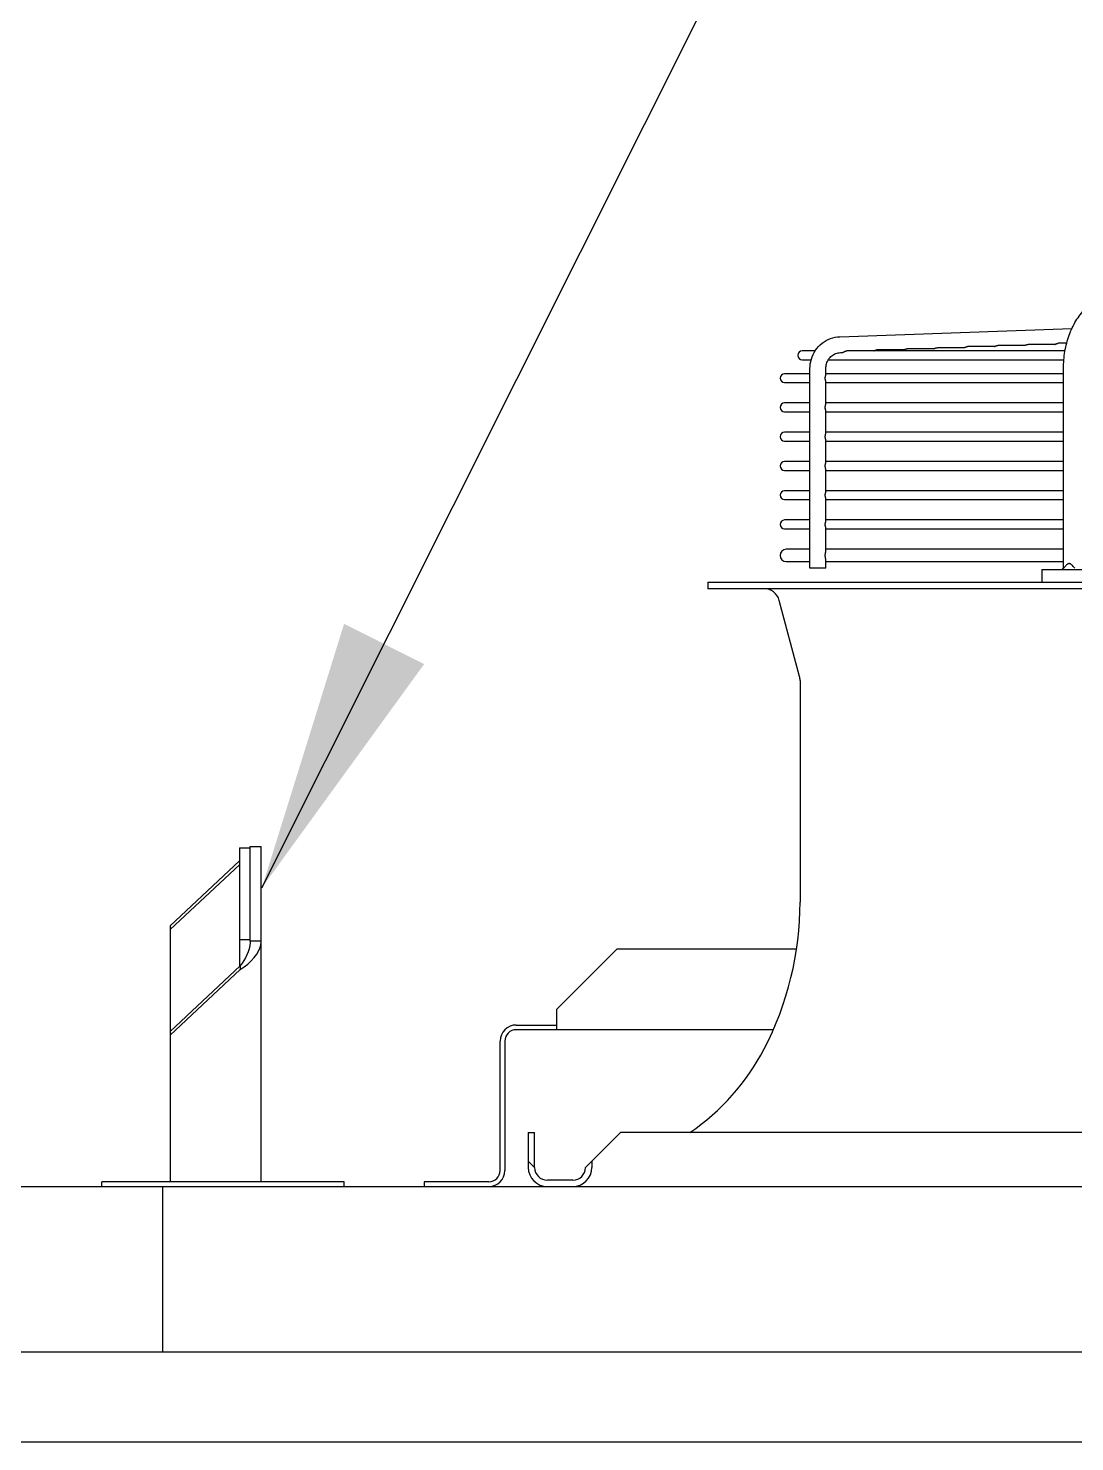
# Model space of a CAD drawing. Header units: millimetres. Extents: x 17700 to 32328, y 19251 to 29476.
# Drawn here: x 18063.02 to 18075.98, y 19593.38 to 19610.88 of the extents above; entities that cross this region are included whole.
import ezdxf

# ---------------------------------------------------------------- set-up
doc = ezdxf.new("R2010")
doc.units = ezdxf.units.MM
doc.header["$LTSCALE"] = 5
doc.layers.add('UNIT', color=6, linetype='Continuous')
doc.styles.add('SUBMITTAL', font='romans.shx', dxfattribs={"width": 0.75})
doc.dimstyles.new('SUBMITTAL', dxfattribs={"dimtxt": 0.09375, "dimasz": 0.09375, "dimexe": 0.03125, "dimexo": 0.0625, "dimgap": 0.0625, "dimtad": 0, "dimdec": 4, "dimzin": 4, "dimdsep": 46, "dimlunit": 4, "dimtxsty": 'SUBMITTAL', "dimcen": 0.09375, "dimclre": 6, "dimadec": 0, "dimazin": 0, "dimtfac": 1, "dimtdec": 0, "dimtofl": 0, "dimtmove": 0, "dimatfit": 3, "dimfxl": 0, "dimfrac": 2, "dimtolj": 1, "dimtzin": 4, "dimarcsym": 0})

msp = doc.modelspace()

# ---------------------------------------------------------------- linework, layer by layer
at = {"layer": 'UNIT'}
for p, q in [((18073.073, 19607.0623), (18075.9482, 19607.1663)), ((18073.8664, 19606.9004), (18073.5329, 19606.9004)), ((18074.2406, 19606.9139), (18073.9071, 19606.9139)), ((18074.6147, 19606.9274), (18074.2813, 19606.9274)), ((18074.9889, 19606.9409), (18074.6555, 19606.9409)), ((18075.3631, 19606.9544), (18075.0297, 19606.9544)), ((18075.7373, 19606.9679), (18075.4039, 19606.9679)), ((18075.8823, 19606.9814), (18075.7781, 19606.9814)), ((18072.7671, 19606.8869), (18072.6086, 19606.8869)), ((18072.6086, 19606.7767), (18072.7176, 19606.7767)), ((18072.9303, 19606.7767), (18075.8475, 19606.7767)), ((18073.0801, 19606.8656), (18073.1023, 19606.8664)), ((18075.8618, 19606.8869), (18073.1587, 19606.8869)), ((18072.7029, 19606.605), (18072.3881, 19606.605)), ((18072.7029, 19604.1995), (18072.7029, 19606.6689)), ((18072.8997, 19606.589), (18072.8997, 19606.6689)), ((18075.843, 19606.605), (18072.8997, 19606.605)), ((18075.843, 19604.1995), (18075.843, 19606.6689)), ((18072.3881, 19606.4948), (18072.7029, 19606.4948)), ((18072.8997, 19606.2268), (18072.8997, 19606.5107)), ((18072.8997, 19606.4948), (18075.843, 19606.4948)), ((18072.7029, 19606.2428), (18072.3881, 19606.2428)), ((18075.843, 19606.2428), (18072.8997, 19606.2428)), ((18072.3881, 19606.1326), (18072.7029, 19606.1326)), ((18072.8997, 19605.8646), (18072.8997, 19606.1485)), ((18072.8997, 19606.1326), (18075.843, 19606.1326)), ((18072.7029, 19605.8806), (18072.3881, 19605.8806)), ((18075.843, 19605.8806), (18072.8997, 19605.8806)), ((18072.3881, 19605.7704), (18072.7029, 19605.7704)), ((18072.8997, 19605.5024), (18072.8997, 19605.7863)), ((18072.8997, 19605.7704), (18075.843, 19605.7704)), ((18072.7029, 19605.5184), (18072.3881, 19605.5184)), ((18075.843, 19605.5184), (18072.8997, 19605.5184)), ((18072.3881, 19605.4081), (18072.7029, 19605.4081)), ((18072.8997, 19605.1402), (18072.8997, 19605.4241)), ((18072.8997, 19605.4081), (18075.843, 19605.4081)), ((18072.7029, 19605.1562), (18072.3881, 19605.1562)), ((18075.843, 19605.1562), (18072.8997, 19605.1562)), ((18072.3881, 19605.0459), (18072.7029, 19605.0459)), ((18072.8997, 19604.778), (18072.8997, 19605.0619)), ((18072.8997, 19605.0459), (18075.843, 19605.0459)), ((18072.7029, 19604.794), (18072.3881, 19604.794)), ((18072.3881, 19604.6837), (18072.7029, 19604.6837)), ((18075.843, 19604.794), (18072.8997, 19604.794)), ((18072.8997, 19604.4023), (18072.8997, 19604.6997)), ((18072.8997, 19604.6837), (18075.843, 19604.6837)), ((18072.7029, 19604.4318), (18072.4098, 19604.4318)), ((18072.4098, 19604.2782), (18072.7029, 19604.2782)), ((18075.843, 19604.4318), (18072.8997, 19604.4318)), ((18072.8997, 19604.1995), (18072.8997, 19604.3077)), ((18072.8997, 19604.2782), (18075.843, 19604.2782)), ((18072.8997, 19604.1995), (18072.7029, 19604.1995)), ((18075.5731, 19604.1798), (18077.8002, 19604.1798)), ((18075.5731, 19604.1798), (18075.5731, 19604.0223)), ((18071.4393, 19604.0223), (18105.1794, 19604.0223)), ((18071.4393, 19604.0223), (18071.4393, 19603.9436)), ((18105.1794, 19603.9436), (18071.4393, 19603.9436)), ((18072.5744, 19602.8558), (18072.3233, 19603.7974)), ((18072.581, 19602.8051), (18072.581, 19600.0641)), ((18065.6388, 19600.7348), (18065.7728, 19600.7348)), ((18065.6388, 19600.7348), (18065.6388, 19599.2666)), ((18065.7728, 19600.7535), (18065.9068, 19600.7535)), ((18065.7728, 19599.5806), (18065.7728, 19600.7535)), ((18065.9068, 19596.6), (18065.9068, 19600.7535)), ((18065.6388, 19600.5736), (18064.7818, 19599.7706)), ((18064.7818, 19599.7238), (18065.6388, 19600.5268)), ((18064.7818, 19599.7706), (18064.7818, 19596.6)), ((18065.6388, 19599.5992), (18065.7728, 19599.5992)), ((18065.9068, 19599.5806), (18065.7728, 19599.5806)), ((18069.5664, 19598.734), (18070.3164, 19599.484)), ((18070.3164, 19599.484), (18072.538, 19599.484)), ((18065.6478, 19599.275), (18064.7818, 19598.4636)), ((18064.7818, 19598.4168), (18065.6478, 19599.2282)), ((18065.6478, 19599.275), (18065.6478, 19599.2282)), ((18069.5664, 19598.734), (18069.5664, 19598.484)), ((18069.0664, 19598.542), (18069.5664, 19598.542)), ((18068.8674, 19596.741), (18068.8674, 19598.343)), ((18068.9254, 19598.343), (18068.9254, 19596.741)), ((18072.25, 19598.484), (18069.0664, 19598.484)), ((18069.2149, 19597.2113), (18069.2936, 19597.2113)), ((18069.2149, 19597.2113), (18069.2149, 19596.7782)), ((18069.2936, 19596.7782), (18069.2936, 19597.2113)), ((18070.0023, 19596.857), (18070.3566, 19597.2113)), ((18106.2621, 19597.2113), (18070.3566, 19597.2113)), ((18069.2149, 19596.857), (18069.2936, 19596.7782)), ((18070.0023, 19596.857), (18069.9235, 19596.7782)), ((18070.0023, 19596.857), (18070.0023, 19596.7782)), ((18066.9344, 19596.6), (18063.9344, 19596.6)), ((18063.9344, 19596.542), (18063.9344, 19596.6)), ((18066.9344, 19596.542), (18066.9344, 19596.6)), ((18068.7264, 19596.6), (18067.9254, 19596.6)), ((18067.9254, 19596.6), (18067.9254, 19596.542)), ((18069.7661, 19596.6207), (18069.4511, 19596.6207)), ((17970.1903, 19596.542), (18159.1644, 19596.542)), ((18064.6844, 19596.542), (18064.6844, 19594.4924)), ((18159.1644, 19594.4924), (17970.1903, 19594.4924)), ((17974.4403, 19593.3829), (18154.9285, 19593.3829))]:
    msp.add_line(p, q, dxfattribs=at)
for centre, radius, start, end in [((18072.6086, 19606.8318), 0.0551, 90, 270), ((18072.3881, 19606.5499), 0.0551, 90, 270), ((18072.3881, 19606.1877), 0.0551, 90, 270), ((18072.3881, 19605.8255), 0.0551, 90, 270), ((18072.3881, 19605.4633), 0.0551, 90, 270), ((18072.3881, 19605.1011), 0.0551, 90, 270), ((18072.3881, 19604.7389), 0.0551, 90, 270), ((18072.4098, 19604.355), 0.0768, 90, 270), ((18072.1331, 19603.7467), 0.1969, 14.93142, 90), ((18072.3842, 19602.8051), 0.1969, 0, 14.93142), ((18068.644, 19600.0641), 3.937, 332.49816, 0), ((18069.0664, 19598.343), 0.199, 90, 180), ((18069.0664, 19598.343), 0.141, 90, 180), ((18069.6218, 19599.5551), 2.8346, 304.22448, 332.49816), ((18069.4511, 19596.7782), 0.2362, 180, 270), ((18069.4511, 19596.7782), 0.1575, 180, 270), ((18069.7661, 19596.7782), 0.1575, 270, 0), ((18069.7661, 19596.7782), 0.2362, 270, 0), ((18068.7264, 19596.741), 0.141, 270, 0), ((18068.7264, 19596.741), 0.199, 270, 0)]:
    msp.add_arc(centre, radius, start, end, dxfattribs=at)
for points, knots in [([(18075.843, 19606.6689), (18075.843, 19606.7044), (18075.8445, 19606.7403), (18075.8474, 19606.7757), (18075.8504, 19606.8112), (18075.8548, 19606.8461), (18075.8607, 19606.8808), (18075.8667, 19606.9154), (18075.8741, 19606.9498), (18075.8828, 19606.9833), (18075.8916, 19607.0167), (18075.9017, 19607.0493), (18075.9132, 19607.081), (18075.9246, 19607.1128), (18075.9375, 19607.1438), (18075.9516, 19607.1734), (18075.9656, 19607.203), (18075.9808, 19607.2313), (18075.9972, 19607.2583), (18076.0137, 19607.2854), (18076.0313, 19607.3112), (18076.0499, 19607.3354), (18076.0685, 19607.3595), (18076.0879, 19607.382), (18076.1084, 19607.4029), (18076.1288, 19607.4237), (18076.1502, 19607.443), (18076.1723, 19607.4603), (18076.1943, 19607.4777), (18076.217, 19607.4931), (18076.2403, 19607.5066), (18076.2636, 19607.5201), (18076.2877, 19607.5318), (18076.312, 19607.5413), (18076.3363, 19607.5509), (18076.3608, 19607.5583), (18076.3857, 19607.5638), (18076.4107, 19607.5692), (18076.436, 19607.5726), (18076.4611, 19607.5738)], [0, 0, 0, 0, 0.076921, 0.076921, 0.076921, 0.1538421, 0.1538421, 0.1538421, 0.2307631, 0.2307631, 0.2307631, 0.3076842, 0.3076842, 0.3076842, 0.3846052, 0.3846052, 0.3846052, 0.4615263, 0.4615263, 0.4615263, 0.5384473, 0.5384473, 0.5384473, 0.6153684, 0.6153684, 0.6153684, 0.6922894, 0.6922894, 0.6922894, 0.7692105, 0.7692105, 0.7692105, 0.8461315, 0.8461315, 0.8461315, 0.9230526, 0.9230526, 0.9230526, 1, 1, 1, 1]), ([(18072.7029, 19606.6689), (18072.7029, 19606.7088), (18072.7089, 19606.7488), (18072.7323, 19606.8252), (18072.7497, 19606.8616), (18072.7946, 19606.9274), (18072.822, 19606.9569), (18072.8845, 19607.006), (18072.9196, 19607.0256), (18072.994, 19607.0531), (18073.0334, 19607.0609), (18073.073, 19607.0623)], [1.5707963, 1.5707963, 1.5707963, 1.5707963, 1.8779743, 1.8779743, 2.1851522, 2.1851522, 2.4923302, 2.4923302, 2.7995081, 2.7995081, 3.1066861, 3.1066861, 3.1066861, 3.1066861]), ([(18073.4922, 19606.8869), (18073.4928, 19606.8873), (18073.4934, 19606.8876), (18073.4941, 19606.888), (18073.495, 19606.8885), (18073.4959, 19606.889), (18073.4969, 19606.8896), (18073.4978, 19606.8901), (18073.4988, 19606.8906), (18073.4997, 19606.8911), (18073.5007, 19606.8916), (18073.5016, 19606.8921), (18073.5026, 19606.8925), (18073.5036, 19606.893), (18073.5046, 19606.8935), (18073.5056, 19606.8939), (18073.5066, 19606.8944), (18073.5075, 19606.8948), (18073.5085, 19606.8952), (18073.5095, 19606.8956), (18073.5105, 19606.896), (18073.5115, 19606.8964), (18073.5126, 19606.8967), (18073.5136, 19606.8971), (18073.5146, 19606.8974), (18073.5156, 19606.8977), (18073.5166, 19606.898), (18073.5176, 19606.8983), (18073.5186, 19606.8986), (18073.5196, 19606.8988), (18073.5206, 19606.899), (18073.5216, 19606.8993), (18073.5226, 19606.8995), (18073.5237, 19606.8996), (18073.5247, 19606.8998), (18073.5257, 19606.8999), (18073.5267, 19606.9001), (18073.5276, 19606.9002), (18073.5286, 19606.9003), (18073.5296, 19606.9003), (18073.5306, 19606.9004), (18073.5316, 19606.9004), (18073.5325, 19606.9004), (18073.5327, 19606.9004), (18073.5328, 19606.9004), (18073.5329, 19606.9004)], [0.1782737, 0.1782737, 0.1782737, 0.1782737, 0.19512195, 0.19512195, 0.19512195, 0.2195122, 0.2195122, 0.2195122, 0.24390244, 0.24390244, 0.24390244, 0.26829268, 0.26829268, 0.26829268, 0.29268293, 0.29268293, 0.29268293, 0.31707317, 0.31707317, 0.31707317, 0.34146341, 0.34146341, 0.34146341, 0.36585366, 0.36585366, 0.36585366, 0.3902439, 0.3902439, 0.3902439, 0.41463415, 0.41463415, 0.41463415, 0.43902439, 0.43902439, 0.43902439, 0.46341463, 0.46341463, 0.46341463, 0.48780488, 0.48780488, 0.48780488, 0.51219512, 0.51219512, 0.51219512, 0.5155129, 0.5155129, 0.5155129, 0.5155129]), ([(18073.8664, 19606.9004), (18073.867, 19606.9008), (18073.8677, 19606.9012), (18073.8683, 19606.9015), (18073.8692, 19606.902), (18073.8701, 19606.9026), (18073.8711, 19606.9031), (18073.872, 19606.9036), (18073.873, 19606.9041), (18073.8739, 19606.9046), (18073.8749, 19606.9051), (18073.8759, 19606.9056), (18073.8768, 19606.906), (18073.8778, 19606.9065), (18073.8788, 19606.907), (18073.8798, 19606.9074), (18073.8808, 19606.9079), (18073.8818, 19606.9083), (18073.8828, 19606.9087), (18073.8838, 19606.9091), (18073.8848, 19606.9095), (18073.8858, 19606.9099), (18073.8868, 19606.9102), (18073.8878, 19606.9106), (18073.8888, 19606.9109), (18073.8898, 19606.9112), (18073.8908, 19606.9115), (18073.8918, 19606.9118), (18073.8928, 19606.9121), (18073.8938, 19606.9123), (18073.8948, 19606.9125), (18073.8958, 19606.9128), (18073.8968, 19606.9129), (18073.8979, 19606.9131), (18073.8989, 19606.9133), (18073.8999, 19606.9134), (18073.9008, 19606.9136), (18073.9018, 19606.9137), (18073.9028, 19606.9138), (18073.9038, 19606.9138), (18073.9048, 19606.9139), (18073.9058, 19606.9139), (18073.9067, 19606.9139), (18073.9069, 19606.9139), (18073.907, 19606.9139), (18073.9071, 19606.9139)], [0.17792949, 0.17792949, 0.17792949, 0.17792949, 0.19512195, 0.19512195, 0.19512195, 0.2195122, 0.2195122, 0.2195122, 0.24390244, 0.24390244, 0.24390244, 0.26829268, 0.26829268, 0.26829268, 0.29268293, 0.29268293, 0.29268293, 0.31707317, 0.31707317, 0.31707317, 0.34146341, 0.34146341, 0.34146341, 0.36585366, 0.36585366, 0.36585366, 0.3902439, 0.3902439, 0.3902439, 0.41463415, 0.41463415, 0.41463415, 0.43902439, 0.43902439, 0.43902439, 0.46341463, 0.46341463, 0.46341463, 0.48780488, 0.48780488, 0.48780488, 0.51219512, 0.51219512, 0.51219512, 0.51552666, 0.51552666, 0.51552666, 0.51552666]), ([(18074.2406, 19606.9139), (18074.2412, 19606.9143), (18074.2419, 19606.9147), (18074.2425, 19606.915), (18074.2434, 19606.9156), (18074.2444, 19606.9161), (18074.2453, 19606.9166), (18074.2462, 19606.9171), (18074.2472, 19606.9176), (18074.2481, 19606.9181), (18074.2491, 19606.9186), (18074.2501, 19606.9191), (18074.251, 19606.9196), (18074.252, 19606.92), (18074.253, 19606.9205), (18074.254, 19606.9209), (18074.255, 19606.9214), (18074.256, 19606.9218), (18074.257, 19606.9222), (18074.258, 19606.9226), (18074.259, 19606.923), (18074.26, 19606.9234), (18074.261, 19606.9237), (18074.262, 19606.9241), (18074.263, 19606.9244), (18074.264, 19606.9247), (18074.265, 19606.925), (18074.266, 19606.9253), (18074.267, 19606.9256), (18074.268, 19606.9258), (18074.269, 19606.926), (18074.27, 19606.9262), (18074.271, 19606.9264), (18074.2721, 19606.9266), (18074.2731, 19606.9268), (18074.2741, 19606.9269), (18074.275, 19606.927), (18074.276, 19606.9272), (18074.277, 19606.9273), (18074.278, 19606.9273), (18074.279, 19606.9274), (18074.28, 19606.9274), (18074.2809, 19606.9274), (18074.281, 19606.9274), (18074.2812, 19606.9274), (18074.2813, 19606.9274)], [0.17758438, 0.17758438, 0.17758438, 0.17758438, 0.19512195, 0.19512195, 0.19512195, 0.2195122, 0.2195122, 0.2195122, 0.24390244, 0.24390244, 0.24390244, 0.26829268, 0.26829268, 0.26829268, 0.29268293, 0.29268293, 0.29268293, 0.31707317, 0.31707317, 0.31707317, 0.34146341, 0.34146341, 0.34146341, 0.36585366, 0.36585366, 0.36585366, 0.3902439, 0.3902439, 0.3902439, 0.41463415, 0.41463415, 0.41463415, 0.43902439, 0.43902439, 0.43902439, 0.46341463, 0.46341463, 0.46341463, 0.48780488, 0.48780488, 0.48780488, 0.51219512, 0.51219512, 0.51219512, 0.51554043, 0.51554043, 0.51554043, 0.51554043]), ([(18074.6147, 19606.9274), (18074.6154, 19606.9278), (18074.6161, 19606.9282), (18074.6167, 19606.9286), (18074.6176, 19606.9291), (18074.6186, 19606.9296), (18074.6195, 19606.9301), (18074.6205, 19606.9306), (18074.6214, 19606.9311), (18074.6224, 19606.9316), (18074.6233, 19606.9321), (18074.6243, 19606.9326), (18074.6253, 19606.9331), (18074.6262, 19606.9335), (18074.6272, 19606.934), (18074.6282, 19606.9344), (18074.6292, 19606.9349), (18074.6302, 19606.9353), (18074.6312, 19606.9357), (18074.6322, 19606.9361), (18074.6332, 19606.9365), (18074.6342, 19606.9369), (18074.6352, 19606.9372), (18074.6362, 19606.9376), (18074.6372, 19606.9379), (18074.6382, 19606.9382), (18074.6392, 19606.9385), (18074.6402, 19606.9388), (18074.6412, 19606.9391), (18074.6422, 19606.9393), (18074.6432, 19606.9395), (18074.6442, 19606.9397), (18074.6452, 19606.9399), (18074.6462, 19606.9401), (18074.6473, 19606.9403), (18074.6483, 19606.9404), (18074.6492, 19606.9405), (18074.6502, 19606.9407), (18074.6512, 19606.9407), (18074.6522, 19606.9408), (18074.6532, 19606.9409), (18074.6541, 19606.9409), (18074.6551, 19606.9409), (18074.6552, 19606.9409), (18074.6554, 19606.9409), (18074.6555, 19606.9409)], [0.17723839, 0.17723839, 0.17723839, 0.17723839, 0.19512195, 0.19512195, 0.19512195, 0.2195122, 0.2195122, 0.2195122, 0.24390244, 0.24390244, 0.24390244, 0.26829268, 0.26829268, 0.26829268, 0.29268293, 0.29268293, 0.29268293, 0.31707317, 0.31707317, 0.31707317, 0.34146341, 0.34146341, 0.34146341, 0.36585366, 0.36585366, 0.36585366, 0.3902439, 0.3902439, 0.3902439, 0.41463415, 0.41463415, 0.41463415, 0.43902439, 0.43902439, 0.43902439, 0.46341463, 0.46341463, 0.46341463, 0.48780488, 0.48780488, 0.48780488, 0.51219512, 0.51219512, 0.51219512, 0.5155542, 0.5155542, 0.5155542, 0.5155542]), ([(18074.9889, 19606.9409), (18074.9896, 19606.9413), (18074.9903, 19606.9417), (18074.9909, 19606.9421), (18074.9919, 19606.9426), (18074.9928, 19606.9431), (18074.9937, 19606.9436), (18074.9947, 19606.9441), (18074.9956, 19606.9446), (18074.9966, 19606.9451), (18074.9975, 19606.9456), (18074.9985, 19606.9461), (18074.9995, 19606.9466), (18075.0004, 19606.947), (18075.0014, 19606.9475), (18075.0024, 19606.9479), (18075.0034, 19606.9484), (18075.0044, 19606.9488), (18075.0054, 19606.9492), (18075.0064, 19606.9496), (18075.0074, 19606.95), (18075.0084, 19606.9504), (18075.0094, 19606.9507), (18075.0104, 19606.9511), (18075.0114, 19606.9514), (18075.0124, 19606.9517), (18075.0134, 19606.952), (18075.0144, 19606.9523), (18075.0154, 19606.9526), (18075.0164, 19606.9528), (18075.0174, 19606.953), (18075.0184, 19606.9532), (18075.0194, 19606.9534), (18075.0204, 19606.9536), (18075.0214, 19606.9538), (18075.0224, 19606.9539), (18075.0234, 19606.954), (18075.0244, 19606.9542), (18075.0254, 19606.9542), (18075.0264, 19606.9543), (18075.0274, 19606.9544), (18075.0283, 19606.9544), (18075.0293, 19606.9544), (18075.0294, 19606.9544), (18075.0296, 19606.9544), (18075.0297, 19606.9544)], [0.17689154, 0.17689154, 0.17689154, 0.17689154, 0.19512195, 0.19512195, 0.19512195, 0.2195122, 0.2195122, 0.2195122, 0.24390244, 0.24390244, 0.24390244, 0.26829268, 0.26829268, 0.26829268, 0.29268293, 0.29268293, 0.29268293, 0.31707317, 0.31707317, 0.31707317, 0.34146341, 0.34146341, 0.34146341, 0.36585366, 0.36585366, 0.36585366, 0.3902439, 0.3902439, 0.3902439, 0.41463415, 0.41463415, 0.41463415, 0.43902439, 0.43902439, 0.43902439, 0.46341463, 0.46341463, 0.46341463, 0.48780488, 0.48780488, 0.48780488, 0.51219512, 0.51219512, 0.51219512, 0.51556798, 0.51556798, 0.51556798, 0.51556798]), ([(18075.3631, 19606.9544), (18075.3638, 19606.9548), (18075.3645, 19606.9552), (18075.3652, 19606.9556), (18075.3661, 19606.9561), (18075.367, 19606.9566), (18075.3679, 19606.9571), (18075.3689, 19606.9576), (18075.3698, 19606.9581), (18075.3708, 19606.9586), (18075.3717, 19606.9591), (18075.3727, 19606.9596), (18075.3737, 19606.9601), (18075.3747, 19606.9605), (18075.3756, 19606.961), (18075.3766, 19606.9614), (18075.3776, 19606.9619), (18075.3786, 19606.9623), (18075.3796, 19606.9627), (18075.3806, 19606.9631), (18075.3816, 19606.9635), (18075.3826, 19606.9639), (18075.3836, 19606.9642), (18075.3846, 19606.9646), (18075.3856, 19606.9649), (18075.3866, 19606.9652), (18075.3876, 19606.9655), (18075.3886, 19606.9658), (18075.3896, 19606.966), (18075.3906, 19606.9663), (18075.3916, 19606.9665), (18075.3926, 19606.9667), (18075.3936, 19606.9669), (18075.3946, 19606.9671), (18075.3956, 19606.9673), (18075.3966, 19606.9674), (18075.3976, 19606.9675), (18075.3986, 19606.9677), (18075.3996, 19606.9677), (18075.4006, 19606.9678), (18075.4016, 19606.9679), (18075.4025, 19606.9679), (18075.4035, 19606.9679), (18075.4036, 19606.9679), (18075.4038, 19606.9679), (18075.4039, 19606.9679)], [0.17654387, 0.17654387, 0.17654387, 0.17654387, 0.19512195, 0.19512195, 0.19512195, 0.2195122, 0.2195122, 0.2195122, 0.24390244, 0.24390244, 0.24390244, 0.26829268, 0.26829268, 0.26829268, 0.29268293, 0.29268293, 0.29268293, 0.31707317, 0.31707317, 0.31707317, 0.34146341, 0.34146341, 0.34146341, 0.36585366, 0.36585366, 0.36585366, 0.3902439, 0.3902439, 0.3902439, 0.41463415, 0.41463415, 0.41463415, 0.43902439, 0.43902439, 0.43902439, 0.46341463, 0.46341463, 0.46341463, 0.48780488, 0.48780488, 0.48780488, 0.51219512, 0.51219512, 0.51219512, 0.51558176, 0.51558176, 0.51558176, 0.51558176]), ([(18075.7373, 19606.9679), (18075.738, 19606.9683), (18075.7387, 19606.9687), (18075.7394, 19606.9691), (18075.7403, 19606.9696), (18075.7412, 19606.9701), (18075.7422, 19606.9706), (18075.7431, 19606.9711), (18075.744, 19606.9716), (18075.745, 19606.9721), (18075.746, 19606.9726), (18075.7469, 19606.9731), (18075.7479, 19606.9736), (18075.7489, 19606.9741), (18075.7499, 19606.9745), (18075.7508, 19606.975), (18075.7518, 19606.9754), (18075.7528, 19606.9758), (18075.7538, 19606.9762), (18075.7548, 19606.9766), (18075.7558, 19606.977), (18075.7568, 19606.9774), (18075.7578, 19606.9777), (18075.7588, 19606.9781), (18075.7598, 19606.9784), (18075.7608, 19606.9787), (18075.7618, 19606.979), (18075.7628, 19606.9793), (18075.7638, 19606.9795), (18075.7648, 19606.9798), (18075.7658, 19606.98), (18075.7668, 19606.9802), (18075.7678, 19606.9804), (18075.7688, 19606.9806), (18075.7698, 19606.9808), (18075.7708, 19606.9809), (18075.7718, 19606.981), (18075.7728, 19606.9811), (18075.7738, 19606.9812), (18075.7748, 19606.9813), (18075.7758, 19606.9814), (18075.7767, 19606.9814), (18075.7777, 19606.9814), (18075.7778, 19606.9814), (18075.7779, 19606.9814), (18075.7781, 19606.9814)], [0.1761954, 0.1761954, 0.1761954, 0.1761954, 0.19512195, 0.19512195, 0.19512195, 0.2195122, 0.2195122, 0.2195122, 0.24390244, 0.24390244, 0.24390244, 0.26829268, 0.26829268, 0.26829268, 0.29268293, 0.29268293, 0.29268293, 0.31707317, 0.31707317, 0.31707317, 0.34146341, 0.34146341, 0.34146341, 0.36585366, 0.36585366, 0.36585366, 0.3902439, 0.3902439, 0.3902439, 0.41463415, 0.41463415, 0.41463415, 0.43902439, 0.43902439, 0.43902439, 0.46341463, 0.46341463, 0.46341463, 0.48780488, 0.48780488, 0.48780488, 0.51219512, 0.51219512, 0.51219512, 0.51559553, 0.51559553, 0.51559553, 0.51559553]), ([(18072.8997, 19606.6689), (18072.8997, 19606.6894), (18072.9028, 19606.7098), (18072.9147, 19606.7488), (18072.9236, 19606.7672), (18072.946, 19606.8001), (18072.9596, 19606.8147), (18072.9902, 19606.8387), (18073.0071, 19606.8481), (18073.0427, 19606.8612), (18073.0614, 19606.8649), (18073.0801, 19606.8656)], [1.5707963, 1.5707963, 1.5707963, 1.5707963, 1.8779743, 1.8779743, 2.1851522, 2.1851522, 2.4923302, 2.4923302, 2.7995081, 2.7995081, 3.1066861, 3.1066861, 3.1066861, 3.1066861]), ([(18073.1023, 19606.8664), (18073.1025, 19606.8664), (18073.1027, 19606.8664), (18073.1029, 19606.8664), (18073.1031, 19606.8665), (18073.1034, 19606.8665), (18073.1037, 19606.8666), (18073.1042, 19606.8667), (18073.1048, 19606.8668), (18073.1055, 19606.867), (18073.1061, 19606.8672), (18073.1068, 19606.8675), (18073.1075, 19606.8678), (18073.1082, 19606.8681), (18073.1089, 19606.8684), (18073.1097, 19606.8688), (18073.1104, 19606.8692), (18073.1112, 19606.8696), (18073.112, 19606.8701), (18073.1128, 19606.8705), (18073.1137, 19606.871), (18073.1145, 19606.8715), (18073.1154, 19606.8719), (18073.1163, 19606.8724), (18073.1172, 19606.8729), (18073.118, 19606.8735), (18073.1189, 19606.874), (18073.1199, 19606.8745), (18073.1208, 19606.875), (18073.1217, 19606.8755), (18073.1227, 19606.876), (18073.1236, 19606.8766), (18073.1245, 19606.8771), (18073.1255, 19606.8776), (18073.1265, 19606.8781), (18073.1274, 19606.8786), (18073.1284, 19606.879), (18073.1294, 19606.8795), (18073.1304, 19606.88), (18073.1314, 19606.8804), (18073.1323, 19606.8809), (18073.1333, 19606.8813), (18073.1343, 19606.8817), (18073.1353, 19606.8821), (18073.1363, 19606.8825), (18073.1373, 19606.8829), (18073.1383, 19606.8832), (18073.1394, 19606.8836), (18073.1404, 19606.8839), (18073.1414, 19606.8842), (18073.1424, 19606.8845), (18073.1434, 19606.8848), (18073.1444, 19606.8851), (18073.1454, 19606.8853), (18073.1464, 19606.8855), (18073.1474, 19606.8858), (18073.1485, 19606.886), (18073.1495, 19606.8861), (18073.1505, 19606.8863), (18073.1515, 19606.8864), (18073.1525, 19606.8866), (18073.1535, 19606.8867), (18073.1544, 19606.8868), (18073.1554, 19606.8868), (18073.1564, 19606.8869), (18073.1574, 19606.8869), (18073.1583, 19606.8869), (18073.1585, 19606.8869), (18073.1586, 19606.8869), (18073.1587, 19606.8869)], [0.00401292, 0.00401292, 0.00401292, 0.00401292, 0.01219512, 0.01219512, 0.01219512, 0.02439024, 0.02439024, 0.02439024, 0.04878049, 0.04878049, 0.04878049, 0.07317073, 0.07317073, 0.07317073, 0.09756098, 0.09756098, 0.09756098, 0.12195122, 0.12195122, 0.12195122, 0.14634146, 0.14634146, 0.14634146, 0.17073171, 0.17073171, 0.17073171, 0.19512195, 0.19512195, 0.19512195, 0.2195122, 0.2195122, 0.2195122, 0.24390244, 0.24390244, 0.24390244, 0.26829268, 0.26829268, 0.26829268, 0.29268293, 0.29268293, 0.29268293, 0.31707317, 0.31707317, 0.31707317, 0.34146341, 0.34146341, 0.34146341, 0.36585366, 0.36585366, 0.36585366, 0.3902439, 0.3902439, 0.3902439, 0.41463415, 0.41463415, 0.41463415, 0.43902439, 0.43902439, 0.43902439, 0.46341463, 0.46341463, 0.46341463, 0.48780488, 0.48780488, 0.48780488, 0.51219512, 0.51219512, 0.51219512, 0.51549915, 0.51549915, 0.51549915, 0.51549915]), ([(18072.8927, 19606.5499), (18072.8927, 19606.5509), (18072.8928, 19606.5529), (18072.8929, 19606.5559), (18072.8932, 19606.5588), (18072.8935, 19606.5618), (18072.8939, 19606.5646), (18072.8944, 19606.5674), (18072.895, 19606.5701), (18072.8956, 19606.5728), (18072.8963, 19606.5753), (18072.8969, 19606.5777), (18072.8976, 19606.58), (18072.8983, 19606.5821), (18072.8988, 19606.5841), (18072.8993, 19606.5859), (18072.8996, 19606.5875), (18072.8997, 19606.5885), (18072.8997, 19606.589), (18072.8997, 19606.589)], [0, 0, 0, 0, 0.04761905, 0.0952381, 0.14285714, 0.19047619, 0.23809524, 0.28571429, 0.33333333, 0.38095238, 0.42857143, 0.47619048, 0.52380952, 0.57142857, 0.61904762, 0.66666667, 0.71428571, 0.76190476, 0.76755733, 0.76755733, 0.76755733, 0.76755733]), ([(18072.8997, 19606.5107), (18072.8997, 19606.5108), (18072.8997, 19606.5113), (18072.8996, 19606.5122), (18072.8993, 19606.5138), (18072.8988, 19606.5156), (18072.8983, 19606.5176), (18072.8976, 19606.5198), (18072.8969, 19606.522), (18072.8963, 19606.5245), (18072.8956, 19606.527), (18072.895, 19606.5296), (18072.8944, 19606.5323), (18072.8939, 19606.5351), (18072.8935, 19606.538), (18072.8932, 19606.5409), (18072.8929, 19606.5439), (18072.8928, 19606.5469), (18072.8927, 19606.5489), (18072.8927, 19606.5499)], [0.23243408, 0.23243408, 0.23243408, 0.23243408, 0.23809524, 0.28571429, 0.33333333, 0.38095238, 0.42857143, 0.47619048, 0.52380952, 0.57142857, 0.61904762, 0.66666667, 0.71428571, 0.76190476, 0.80952381, 0.85714286, 0.9047619, 0.95238095, 1, 1, 1, 1]), ([(18072.8927, 19606.1877), (18072.8927, 19606.1887), (18072.8928, 19606.1907), (18072.8929, 19606.1937), (18072.8932, 19606.1966), (18072.8935, 19606.1995), (18072.8939, 19606.2024), (18072.8944, 19606.2052), (18072.895, 19606.2079), (18072.8956, 19606.2106), (18072.8963, 19606.2131), (18072.8969, 19606.2155), (18072.8976, 19606.2178), (18072.8983, 19606.2199), (18072.8988, 19606.2219), (18072.8993, 19606.2237), (18072.8996, 19606.2253), (18072.8997, 19606.2263), (18072.8997, 19606.2268), (18072.8997, 19606.2268)], [0, 0, 0, 0, 0.04761905, 0.0952381, 0.14285714, 0.19047619, 0.23809524, 0.28571429, 0.33333333, 0.38095238, 0.42857143, 0.47619048, 0.52380952, 0.57142857, 0.61904762, 0.66666667, 0.71428571, 0.76190476, 0.76755733, 0.76755733, 0.76755733, 0.76755733]), ([(18072.8997, 19606.1485), (18072.8997, 19606.1486), (18072.8997, 19606.1491), (18072.8996, 19606.15), (18072.8993, 19606.1516), (18072.8988, 19606.1534), (18072.8983, 19606.1554), (18072.8976, 19606.1576), (18072.8969, 19606.1598), (18072.8963, 19606.1623), (18072.8956, 19606.1648), (18072.895, 19606.1674), (18072.8944, 19606.1701), (18072.8939, 19606.1729), (18072.8935, 19606.1758), (18072.8932, 19606.1787), (18072.8929, 19606.1817), (18072.8928, 19606.1847), (18072.8927, 19606.1867), (18072.8927, 19606.1877)], [0.23243408, 0.23243408, 0.23243408, 0.23243408, 0.23809524, 0.28571429, 0.33333333, 0.38095238, 0.42857143, 0.47619048, 0.52380952, 0.57142857, 0.61904762, 0.66666667, 0.71428571, 0.76190476, 0.80952381, 0.85714286, 0.9047619, 0.95238095, 1, 1, 1, 1]), ([(18072.8927, 19605.8255), (18072.8927, 19605.8265), (18072.8928, 19605.8285), (18072.8929, 19605.8315), (18072.8932, 19605.8344), (18072.8935, 19605.8373), (18072.8939, 19605.8402), (18072.8944, 19605.843), (18072.895, 19605.8457), (18072.8956, 19605.8484), (18072.8963, 19605.8509), (18072.8969, 19605.8533), (18072.8976, 19605.8556), (18072.8983, 19605.8577), (18072.8988, 19605.8597), (18072.8993, 19605.8615), (18072.8996, 19605.8631), (18072.8997, 19605.8641), (18072.8997, 19605.8646), (18072.8997, 19605.8646)], [0, 0, 0, 0, 0.04761905, 0.0952381, 0.14285714, 0.19047619, 0.23809524, 0.28571429, 0.33333333, 0.38095238, 0.42857143, 0.47619048, 0.52380952, 0.57142857, 0.61904762, 0.66666667, 0.71428571, 0.76190476, 0.76755733, 0.76755733, 0.76755733, 0.76755733]), ([(18072.8997, 19605.7863), (18072.8997, 19605.7864), (18072.8997, 19605.7868), (18072.8996, 19605.7878), (18072.8993, 19605.7894), (18072.8988, 19605.7912), (18072.8983, 19605.7932), (18072.8976, 19605.7954), (18072.8969, 19605.7976), (18072.8963, 19605.8), (18072.8956, 19605.8026), (18072.895, 19605.8052), (18072.8944, 19605.8079), (18072.8939, 19605.8107), (18072.8935, 19605.8136), (18072.8932, 19605.8165), (18072.8929, 19605.8195), (18072.8928, 19605.8225), (18072.8927, 19605.8245), (18072.8927, 19605.8255)], [0.23243408, 0.23243408, 0.23243408, 0.23243408, 0.23809524, 0.28571429, 0.33333333, 0.38095238, 0.42857143, 0.47619048, 0.52380952, 0.57142857, 0.61904762, 0.66666667, 0.71428571, 0.76190476, 0.80952381, 0.85714286, 0.9047619, 0.95238095, 1, 1, 1, 1]), ([(18072.8927, 19605.4633), (18072.8927, 19605.4643), (18072.8928, 19605.4663), (18072.8929, 19605.4693), (18072.8932, 19605.4722), (18072.8935, 19605.4751), (18072.8939, 19605.478), (18072.8944, 19605.4808), (18072.895, 19605.4835), (18072.8956, 19605.4862), (18072.8963, 19605.4887), (18072.8969, 19605.4911), (18072.8976, 19605.4934), (18072.8983, 19605.4955), (18072.8988, 19605.4975), (18072.8993, 19605.4993), (18072.8996, 19605.5009), (18072.8997, 19605.5019), (18072.8997, 19605.5024), (18072.8997, 19605.5024)], [0, 0, 0, 0, 0.04761905, 0.0952381, 0.14285714, 0.19047619, 0.23809524, 0.28571429, 0.33333333, 0.38095238, 0.42857143, 0.47619048, 0.52380952, 0.57142857, 0.61904762, 0.66666667, 0.71428571, 0.76190476, 0.76755733, 0.76755733, 0.76755733, 0.76755733]), ([(18072.8997, 19605.4241), (18072.8997, 19605.4242), (18072.8997, 19605.4246), (18072.8996, 19605.4256), (18072.8993, 19605.4272), (18072.8988, 19605.429), (18072.8983, 19605.431), (18072.8976, 19605.4331), (18072.8969, 19605.4354), (18072.8963, 19605.4378), (18072.8956, 19605.4404), (18072.895, 19605.443), (18072.8944, 19605.4457), (18072.8939, 19605.4485), (18072.8935, 19605.4514), (18072.8932, 19605.4543), (18072.8929, 19605.4573), (18072.8928, 19605.4603), (18072.8927, 19605.4623), (18072.8927, 19605.4633)], [0.23243408, 0.23243408, 0.23243408, 0.23243408, 0.23809524, 0.28571429, 0.33333333, 0.38095238, 0.42857143, 0.47619048, 0.52380952, 0.57142857, 0.61904762, 0.66666667, 0.71428571, 0.76190476, 0.80952381, 0.85714286, 0.9047619, 0.95238095, 1, 1, 1, 1]), ([(18072.8927, 19605.1011), (18072.8927, 19605.1021), (18072.8928, 19605.1041), (18072.8929, 19605.1071), (18072.8932, 19605.11), (18072.8935, 19605.1129), (18072.8939, 19605.1158), (18072.8944, 19605.1186), (18072.895, 19605.1213), (18072.8956, 19605.1239), (18072.8963, 19605.1265), (18072.8969, 19605.1289), (18072.8976, 19605.1312), (18072.8983, 19605.1333), (18072.8988, 19605.1353), (18072.8993, 19605.1371), (18072.8996, 19605.1387), (18072.8997, 19605.1397), (18072.8997, 19605.1402), (18072.8997, 19605.1402)], [0, 0, 0, 0, 0.04761905, 0.0952381, 0.14285714, 0.19047619, 0.23809524, 0.28571429, 0.33333333, 0.38095238, 0.42857143, 0.47619048, 0.52380952, 0.57142857, 0.61904762, 0.66666667, 0.71428571, 0.76190476, 0.76755733, 0.76755733, 0.76755733, 0.76755733]), ([(18072.8997, 19605.0619), (18072.8997, 19605.062), (18072.8997, 19605.0624), (18072.8996, 19605.0634), (18072.8993, 19605.065), (18072.8988, 19605.0668), (18072.8983, 19605.0688), (18072.8976, 19605.0709), (18072.8969, 19605.0732), (18072.8963, 19605.0756), (18072.8956, 19605.0782), (18072.895, 19605.0808), (18072.8944, 19605.0835), (18072.8939, 19605.0863), (18072.8935, 19605.0892), (18072.8932, 19605.0921), (18072.8929, 19605.0951), (18072.8928, 19605.0981), (18072.8927, 19605.1001), (18072.8927, 19605.1011)], [0.23243408, 0.23243408, 0.23243408, 0.23243408, 0.23809524, 0.28571429, 0.33333333, 0.38095238, 0.42857143, 0.47619048, 0.52380952, 0.57142857, 0.61904762, 0.66666667, 0.71428571, 0.76190476, 0.80952381, 0.85714286, 0.9047619, 0.95238095, 1, 1, 1, 1]), ([(18072.8927, 19604.7389), (18072.8927, 19604.7399), (18072.8928, 19604.7419), (18072.8929, 19604.7448), (18072.8932, 19604.7478), (18072.8935, 19604.7507), (18072.8939, 19604.7536), (18072.8944, 19604.7564), (18072.895, 19604.7591), (18072.8956, 19604.7617), (18072.8963, 19604.7643), (18072.8969, 19604.7667), (18072.8976, 19604.769), (18072.8983, 19604.7711), (18072.8988, 19604.7731), (18072.8993, 19604.7749), (18072.8996, 19604.7765), (18072.8997, 19604.7775), (18072.8997, 19604.7779), (18072.8997, 19604.778)], [0, 0, 0, 0, 0.04761905, 0.0952381, 0.14285714, 0.19047619, 0.23809524, 0.28571429, 0.33333333, 0.38095238, 0.42857143, 0.47619048, 0.52380952, 0.57142857, 0.61904762, 0.66666667, 0.71428571, 0.76190476, 0.76755733, 0.76755733, 0.76755733, 0.76755733]), ([(18072.8997, 19604.6997), (18072.8997, 19604.6998), (18072.8997, 19604.7002), (18072.8996, 19604.7012), (18072.8993, 19604.7028), (18072.8988, 19604.7046), (18072.8983, 19604.7066), (18072.8976, 19604.7087), (18072.8969, 19604.711), (18072.8963, 19604.7134), (18072.8956, 19604.716), (18072.895, 19604.7186), (18072.8944, 19604.7213), (18072.8939, 19604.7241), (18072.8935, 19604.727), (18072.8932, 19604.7299), (18072.8929, 19604.7329), (18072.8928, 19604.7359), (18072.8927, 19604.7379), (18072.8927, 19604.7389)], [0.23243408, 0.23243408, 0.23243408, 0.23243408, 0.23809524, 0.28571429, 0.33333333, 0.38095238, 0.42857143, 0.47619048, 0.52380952, 0.57142857, 0.61904762, 0.66666667, 0.71428571, 0.76190476, 0.80952381, 0.85714286, 0.9047619, 0.95238095, 1, 1, 1, 1]), ([(18072.8927, 19604.355), (18072.8927, 19604.3563), (18072.8928, 19604.3589), (18072.8929, 19604.3628), (18072.8932, 19604.3666), (18072.8936, 19604.3703), (18072.8941, 19604.3739), (18072.8947, 19604.3775), (18072.8953, 19604.3808), (18072.896, 19604.3841), (18072.8967, 19604.3871), (18072.8974, 19604.39), (18072.898, 19604.3927), (18072.8986, 19604.3952), (18072.8991, 19604.3974), (18072.8995, 19604.3995), (18072.8997, 19604.4011), (18072.8997, 19604.402), (18072.8997, 19604.4023)], [0, 0, 0, 0, 0.04761905, 0.0952381, 0.14285714, 0.19047619, 0.23809524, 0.28571429, 0.33333333, 0.38095238, 0.42857143, 0.47619048, 0.52380952, 0.57142857, 0.61904762, 0.66666667, 0.71428571, 0.74720176, 0.74720176, 0.74720176, 0.74720176]), ([(18072.8997, 19604.3077), (18072.8997, 19604.308), (18072.8997, 19604.3089), (18072.8995, 19604.3105), (18072.8991, 19604.3126), (18072.8986, 19604.3148), (18072.898, 19604.3173), (18072.8974, 19604.32), (18072.8967, 19604.3229), (18072.896, 19604.3259), (18072.8953, 19604.3292), (18072.8947, 19604.3325), (18072.8941, 19604.336), (18072.8936, 19604.3397), (18072.8932, 19604.3434), (18072.8929, 19604.3472), (18072.8928, 19604.3511), (18072.8927, 19604.3537), (18072.8927, 19604.355)], [0.25278988, 0.25278988, 0.25278988, 0.25278988, 0.28571429, 0.33333333, 0.38095238, 0.42857143, 0.47619048, 0.52380952, 0.57142857, 0.61904762, 0.66666667, 0.71428571, 0.76190476, 0.80952381, 0.85714286, 0.9047619, 0.95238095, 1, 1, 1, 1]), ([(18075.9821, 19604.1961), (18075.9676, 19604.2137), (18075.9556, 19604.2275), (18075.9391, 19604.2427), (18075.9334, 19604.247), (18075.925, 19604.2514), (18075.9221, 19604.2526), (18075.917, 19604.2538), (18075.9148, 19604.2541), (18075.9103, 19604.2541), (18075.9081, 19604.2538), (18075.903, 19604.2526), (18075.9001, 19604.2514), (18075.8917, 19604.247), (18075.886, 19604.2427), (18075.8771, 19604.2345), (18075.874, 19604.2314), (18075.8708, 19604.228)], [-0.85353786, -0.85353786, -0.85353786, -0.85353786, -0.64697279, -0.64697279, -0.53019487, -0.53019487, -0.47055032, -0.47055032, -0.42676959, -0.42676959, -0.38298885, -0.38298885, -0.32334424, -0.32334424, -0.20656606, -0.20656606, -0.14841076, -0.14841076, -0.14841076, -0.14841076]), ([(18065.7713, 19600.7347), (18065.7718, 19600.7378), (18065.7722, 19600.7408), (18065.7724, 19600.7437), (18065.7727, 19600.747), (18065.7728, 19600.7502), (18065.7728, 19600.7535)], [0.903417554, 0.903417554, 0.903417554, 0.903417554, 0.949808972, 0.949808972, 0.949808972, 1, 1, 1, 1]), ([(18065.6478, 19599.2282), (18065.7766, 19599.3111), (18065.8959, 19599.4325), (18065.906, 19599.5603), (18065.9065, 19599.567), (18065.9068, 19599.5738), (18065.9068, 19599.5806)], [0, 0, 0, 0, 0.949809, 0.949809, 0.949809, 1, 1, 1, 1]), ([(18065.7728, 19599.5806), (18065.7728, 19599.575), (18065.7727, 19599.5695), (18065.7724, 19599.564), (18065.7675, 19599.4594), (18065.71, 19599.3579), (18065.6478, 19599.275)], [-1, -1, -1, -1, -0.949809, -0.949809, -0.949809, 0, 0, 0, 0])]:
    msp.add_open_spline(points, degree=3, knots=knots, dxfattribs=at)
msp.add_open_spline([(18075.8231, 19604.1798), (18075.8393, 19604.1956), (18075.8552, 19604.2117), (18075.8708, 19604.228)], degree=3, dxfattribs=at)

# ---------------------------------------------------------------- leaders
for points in [[(18159.4234, 19600.8419), (18146.3104, 19614.846), (17982.6824, 19614.846)], [(18065.917, 19600.2422), (18073.2401, 19614.846)]]:
    msp.add_leader(points, dimstyle='SUBMITTAL', override={"dimscale": 36, "dimarcsym": 1}, dxfattribs=at)

doc.saveas('drawing.dxf')
